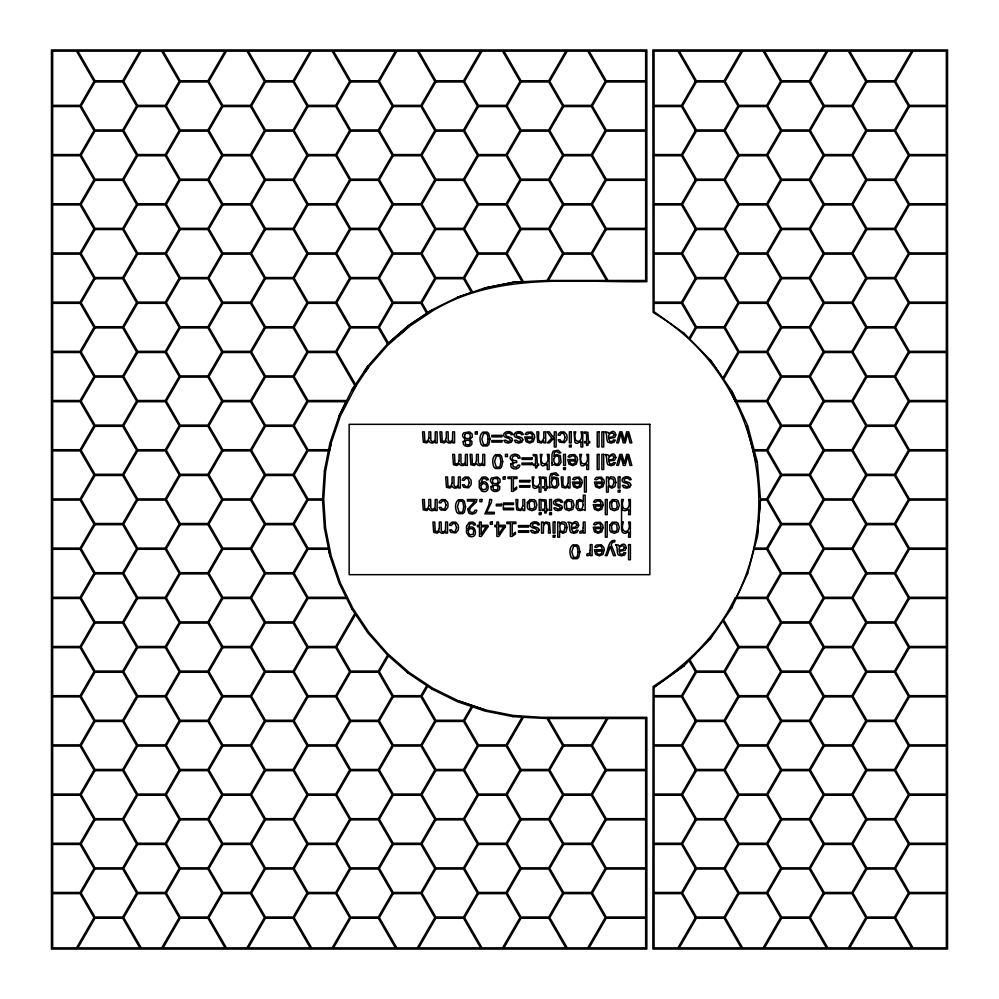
<?xml version="1.0" encoding="UTF-8"?>
<svg xmlns="http://www.w3.org/2000/svg" width="999" height="999" viewBox="0 0 999 999"><rect width="100%" height="100%" fill="white"/><g stroke="black" fill="none" stroke-linecap="round" stroke-linejoin="round"><path stroke-width="1.5" d="M747.639 573.538L754.058 549.288L766.72 549.288L780.569 573.289L766.72 597.29L736.725 597.29L747.614 573.588M324.413 470.879L328.371 450.911L308.017 450.911L294.156 474.9L308.017 498.901L322.552 498.901L324.425 470.841M757.292 537L760.489 500.099L766.72 500.099L780.569 524.1L766.72 548.089L754.37 548.089L757.279 537.087L760.489 500.099M356.006 385.939L340.309 416.133L331.144 443.144L325.587 471.053L323.726 499.475L325.587 527.947L331.144 555.856L340.309 582.867L352.922 608.416L368.743 632.105L387.5 653.496L408.953 672.302L432.642 688.136L458.191 700.736L485.177 709.889L513.124 715.446L541.508 717.307L646.84 717.307L646.84 949.05L51.449 949.05L51.449 49.95L646.84 49.95L646.84 281.693C575.312 282.767 497.065 271.603 432.642 310.864L408.953 326.698L397.964 336.326M329.995 556.143L328.609 549.288L308.017 549.288L294.156 573.289L308.017 597.29L346.079 597.29L339.161 583.241L329.995 556.218L328.609 549.288M329.67 450.424L331.144 443.144M339.185 415.771L346.079 401.71L308.017 401.71L294.156 425.711L308.017 449.712L328.609 449.712L330.007 442.744L339.173 415.721L346.079 401.71M363.973 371.878L367.757 366.208L387.537 343.881L378.321 327.922L350.612 327.922L336.763 351.923L355.557 384.465L367.832 366.121M388.449 343.069L408.166 325.774L426.723 313.374L420.929 303.334L393.219 303.334L379.37 327.322L388.449 343.069L408.266 325.699M710.489 638.836L722.851 620.903L737.974 647.077L724.113 671.078L696.403 671.078L689.909 659.827L710.514 638.811M731.905 607.742L723.613 619.805L739.01 646.478L766.72 646.478L780.569 622.477L766.72 598.488L736.176 598.488L731.842 607.867M730.856 607.167C789.085 507.08 753.159 370.804 653.121 312.475L652.859 49.95L947.551 49.95L947.551 949.05L652.859 949.05L653.109 686.513C687.487 664.66 717.644 634.702 735.252 597.639M351.91 389.935L346.678 400.512L308.017 400.512L294.156 376.523L308.017 352.522L335.726 352.522L354.807 385.589L351.848 390.035L354.807 385.589M722.851 378.097L737.974 351.923L724.113 327.922L696.403 327.922L689.909 339.173L710.489 360.164L722.851 378.097L710.489 360.164M684.078 665.759L689.035 660.714L695.366 671.678L681.518 695.666L654.058 695.666L654.058 687.312L684.078 665.759L654.058 687.312M352.922 390.584L368.743 366.895L387.5 345.504L408.953 326.698M364.96 372.54L368.718 366.92M431.98 309.865L457.679 297.178L471.466 292.495L463.524 278.733L435.826 278.733L421.965 302.734L427.722 312.699L432.092 309.802L427.722 312.699M408.254 325.724L426.723 313.374M386.713 344.63L387.537 343.881M457.654 297.202L471.466 292.495M484.802 287.974L512.862 282.38L522.077 281.768L506.131 254.133L478.421 254.133L464.572 278.134L472.627 292.095L484.802 287.974L513.024 282.355M512.899 282.392L522.077 281.768M512.899 716.608L522.077 717.232L506.131 744.867L478.421 744.867L464.572 720.866L472.627 706.905L484.877 711.051L513.024 716.633M736.176 400.512L766.72 400.512L780.569 376.523L766.72 352.522L739.01 352.522L723.613 379.195L731.905 391.258L736.176 400.512L731.88 391.208M503.384 504.52L513.536 504.52L513.536 503.009L503.384 503.009L503.384 509.74L513.536 509.74L513.536 508.229L503.384 508.229M621.553 522.052L623.401 522.052C618.731 534.915 632.467 534.415 628.521 522.052L630.357 522.052L630.357 537.187L628.521 537.187C629.607 526.473 627.884 535.988 622.402 532.392L621.553 529.408L621.553 499.5L623.401 499.5C618.731 512.362 632.467 511.863 628.521 499.5L630.357 499.5L630.357 514.635L628.521 514.635C629.607 503.921 627.884 513.436 622.402 509.84L621.553 506.855M432.055 689.173L457.679 701.822L471.466 706.505L463.524 720.267L435.826 720.267L421.965 696.266L427.722 686.301L431.98 689.135M458.191 700.736L485.139 709.877M408.279 673.289L426.723 685.626L420.929 695.666L393.219 695.666L379.37 671.678L388.449 655.931L408.241 673.264L406.768 671.965M684.065 333.254L689.035 338.286L695.366 327.322L681.518 303.334L654.058 303.334L654.058 311.688L684.165 333.341M351.885 609.028L354.807 613.411L335.726 646.478L308.017 646.478L294.156 622.477L308.017 598.488L346.678 598.488L351.848 608.965M730.856 391.833L735.252 401.361M746.503 425.874L756.106 462.162M549.625 485.701L549.562 487.974C553.321 485.389 551.198 488.898 556.643 487.799L558.703 484.99L558.004 478.209L553.883 476.998L551.473 478.996L552.135 474.812L554.195 474.013L556.655 475.599L558.503 475.337L555.869 472.789L550.786 473.776L549.625 477.26L549.625 485.701M551.96 463.136L551.898 465.422C555.656 462.837 553.533 466.346 558.978 465.247L561.038 462.437L560.339 455.656L556.218 454.445L553.808 456.443L554.47 452.26L556.53 451.461L558.99 453.047L560.839 452.784L558.204 450.237L553.121 451.223L551.96 454.707L551.96 463.136M539.148 487.512L539.135 492.082L540.971 492.082L540.971 476.948L539.135 476.948C543.081 489.31 529.345 489.81 534.003 476.948L532.155 476.948L533.016 487.287C535.039 491.033 539.885 484.39 539.148 487.512M547.277 464.96L547.277 469.53L549.113 469.53L549.113 454.395L547.277 454.395C551.211 466.758 537.474 467.257 542.145 454.395L540.297 454.395L541.146 464.735C543.181 468.481 548.014 461.838 547.277 464.96M580.956 442.407L580.956 446.978L582.779 446.978L582.779 431.843L580.956 431.843C584.89 444.205 571.153 444.705 575.824 431.843L573.975 431.843L574.825 442.182C576.86 445.929 581.693 439.285 580.956 442.407M586.763 464.96L586.75 469.53L588.586 469.53L588.586 454.395L586.75 454.395C590.696 466.758 576.96 467.257 581.618 454.395L579.782 454.395L580.631 464.735C582.654 468.481 587.499 461.838 586.763 464.96M583.291 504.882L582.03 508.853L580.319 509.303L578.346 508.316L577.872 502.997L579.158 500.899L582.592 501.685L583.291 504.882M489.76 499.5L488.748 505.207L484.84 513.861L494.33 513.861L494.33 512.3L486.613 512.3L491.383 502.322L491.683 499.5L489.76 499.5M488.124 439.036L487.387 443.556L486.401 444.592L483.528 444.58L481.868 439.036L483.591 433.504L486.401 433.491L487.375 434.553L488.124 439.036M463.698 506.693L462.962 511.213L461.988 512.25L459.115 512.237L457.442 506.693L459.165 501.161L461.988 501.148L462.949 502.21L463.698 506.693M500.861 461.588L500.124 466.108L499.138 467.145L496.266 467.132L494.592 461.588L496.328 456.056L499.138 456.043L500.112 457.105L500.861 461.588M578.071 551.798L577.335 556.318L576.361 557.355L573.488 557.342L571.815 551.798L573.538 546.266L576.361 546.253L577.322 547.315L578.071 551.798M551.548 481.243C550.886 483.716 552.41 487.849 555.581 486.525L556.905 484.428L556.455 479.208L553.583 478.346L551.548 481.243M553.883 458.691C553.221 461.163 554.745 465.297 557.917 463.973L559.24 461.875L558.791 456.655L555.919 455.794L553.883 458.691M565.159 527.584L563.736 531.68L560.289 530.919L559.765 525.724L561.213 523.538L564.547 524.263L565.159 527.584M613.923 482.48L612.499 486.575L609.065 485.801L608.528 480.619L609.977 478.434L613.311 479.158L613.923 482.48M446.153 505.069L444.642 509.053L442.445 509.165L441.021 507.305L439.135 507.442L440.534 509.865L445.354 510.364L447.764 507.48L448.076 505.032L447.764 502.559L445.354 499.662L441.72 499.537L439.51 501.348L439.073 502.784L440.921 502.909L442.47 500.874L444.592 501.011L446.153 505.069M469.355 482.517L467.857 486.501L465.646 486.613L464.223 484.752L462.337 484.89L463.736 487.312L468.568 487.812L470.979 484.927L471.278 482.48L470.979 480.007L468.568 477.11L464.922 476.985L462.724 478.796L462.275 480.232L464.135 480.357L465.684 478.321L467.794 478.459L469.355 482.517M565.172 437.412L563.673 441.396L561.463 441.508L560.039 439.647L558.154 439.785L559.552 442.195L564.385 442.707L566.783 439.822L567.095 437.362L566.783 434.902L564.385 432.005L560.739 431.88L558.541 433.691L558.091 435.127L559.939 435.252L561.488 433.216L563.611 433.354L565.172 437.412M456.593 527.622L455.094 531.605L452.884 531.718L451.461 529.857L449.575 529.994L450.974 532.417L455.806 532.917L458.204 530.032L458.516 527.584L458.204 525.112L455.806 522.215L452.16 522.09L449.962 523.901L449.513 525.337L451.361 525.462L452.909 523.426L455.032 523.563L456.593 527.622M529.145 503.071L529.645 508.341L533.316 509.115L534.79 506.968L534.265 501.748L530.619 500.911L529.145 503.071M566.283 503.071L566.783 508.341L570.454 509.115L571.928 506.968L571.403 501.748L567.757 500.911L566.283 503.071M611.563 503.071L612.062 508.341L615.734 509.115L617.207 506.968L616.683 501.748L613.036 500.911L611.563 503.071M611.563 525.624L612.062 530.894L615.734 531.668L617.207 529.52L616.683 524.3L613.036 523.476L611.563 525.624M502.709 461.588L501.51 467.132L499.95 468.519L495.479 468.506L493.943 467.107C492.257 463.236 491.858 457.467 495.579 454.67L499.912 454.657L501.473 456.081L502.709 461.588M579.932 551.798L578.721 557.342L577.16 558.728L572.702 558.716L571.153 557.317C569.48 553.458 569.068 547.677 572.789 544.88L577.135 544.867L578.683 546.291L579.932 551.798M583.241 527.809L582.642 530.619L579.919 531.505L579.919 533.191L582.28 532.767L583.291 530.831L583.404 533.079L585.139 533.079L585.077 522.052L583.241 522.052L583.241 527.809M590.222 550.362L589.622 553.171L586.9 554.058L586.9 555.744L589.248 555.319L590.259 553.384L590.384 555.631L592.12 555.631L592.057 544.605L590.222 544.605L590.222 550.362M465.559 506.693L464.348 512.237L462.787 513.623L458.329 513.611L456.78 512.212C455.107 508.354 454.695 502.572 458.416 499.775L462.762 499.762L464.31 501.186L465.559 506.693M489.972 439.036L488.773 444.58L487.212 445.966L482.742 445.954L481.206 444.555C479.52 440.684 479.12 434.915 482.842 432.117L487.187 432.105L488.736 433.529L489.972 439.036M466.533 526.248L466.496 532.642L468.943 536.188C479.757 540.197 475.249 520.691 468.007 528.983L469.955 523.688L472.902 523.776L473.788 525.124L475.536 524.85L474.962 523.488L472.902 522.027L469.18 522.34L466.533 526.248M479.295 481.143L479.27 487.537L481.718 491.083C492.532 495.092 488.012 475.586 480.769 483.878L482.729 478.583L485.676 478.671L486.55 480.019L488.311 479.745L487.724 478.384L485.676 476.923L481.943 477.235L479.295 481.143M428.921 438.236L427.447 441.433L424.8 441.046L424.363 431.843L422.552 431.843L423.314 442.17L426.81 442.957L429.083 440.984C429.82 443.893 434.403 443.656 435.339 440.984L435.452 442.869L437.175 442.869L437.125 431.843L435.289 431.843L435.127 439.685L433.803 441.433L431.793 441.508L430.844 440.184L430.731 431.843L428.921 431.843L428.921 438.236M428.871 505.894L427.397 509.09L424.75 508.703L424.313 499.5L422.502 499.5L423.264 509.827L426.76 510.614L429.033 508.641C429.77 511.55 434.353 511.313 435.289 508.641L435.402 510.526L437.125 510.526L437.075 499.5L435.239 499.5L435.077 507.342L433.753 509.09L431.743 509.165L430.794 507.842L430.681 499.5L428.871 499.5L428.871 505.894M446.316 438.236L444.842 441.433L442.195 441.046L441.758 431.843L439.947 431.843L440.709 442.17L444.205 442.957L446.478 440.984C447.215 443.893 451.798 443.656 452.734 440.984L452.847 442.869L454.582 442.869L454.52 431.843L452.684 431.843L452.522 439.685L451.198 441.433L449.188 441.508L448.239 440.184L448.126 431.843L446.316 431.843L446.316 438.236M439.31 528.446L437.849 531.643L435.189 531.256L434.752 522.052L432.942 522.052L433.703 532.38L437.2 533.166L439.473 531.193C440.209 534.103 444.792 533.866 445.729 531.193L445.841 533.079L447.577 533.079L447.515 522.052L445.679 522.052L445.517 529.895L444.193 531.643L442.182 531.718L441.233 530.407L441.133 522.052L439.31 522.052L439.31 528.446M452.085 483.341L450.611 486.538L447.964 486.151L447.515 476.948L445.704 476.948L446.466 487.275L449.962 488.061L452.247 486.088C452.972 488.998 457.567 488.761 458.491 486.088L458.603 487.974L460.339 487.974L460.277 476.948L458.454 476.948L458.279 484.79L456.968 486.538L454.945 486.613L454.008 485.289L453.896 476.948L452.085 476.948L452.085 483.341M459.078 460.789L457.604 463.986L454.957 463.598L454.52 454.395L452.697 454.395L453.459 464.722L456.955 465.509L459.24 463.536C459.965 466.446 464.56 466.208 465.484 463.536L465.596 465.422L467.332 465.422L467.27 454.395L465.447 454.395L465.272 462.237L463.961 463.986L461.938 464.06L461.001 462.737L460.889 454.395L459.078 454.395L459.078 460.789M467.744 509.315L468.818 513.061C471.491 515.072 476.448 514.048 476.86 510.314L474.975 510.139L474.088 511.938L472.152 512.574L470.229 511.913L469.53 510.077L470.404 507.829L476.361 501.923L476.935 499.5L467.42 499.5L467.42 501.061L474.912 501.061L467.744 509.315M476.473 460.789L475 463.986L472.352 463.598L471.915 454.395L470.092 454.395L470.854 464.722L474.35 465.509L476.635 463.536C477.36 466.446 481.955 466.208 482.879 463.536L482.992 465.422L484.727 465.422L484.665 454.395L482.842 454.395L482.667 462.237L481.356 463.986L479.333 464.06L478.396 462.737L478.284 454.395L476.473 454.395L476.473 460.789M576.798 525.099L575.424 527.197L571.453 527.497C570.841 524.875 573.938 522.077 576.311 523.713L576.798 525.099M613.96 434.89L612.574 436.975L608.603 437.287C607.991 434.665 611.088 431.868 613.473 433.504L613.96 434.89M613.96 457.442L612.574 459.528L608.603 459.84C607.991 457.217 611.088 454.42 613.473 456.056L613.96 457.442M624.4 547.652L623.014 549.75L619.043 550.049C618.431 547.427 621.528 544.63 623.913 546.266L624.4 547.652M468.281 530.494L468.394 532.867L469.917 534.877L473.201 534.24L473.776 530.394L472.302 528.633L469.655 528.771L468.281 530.494M481.056 485.389L481.156 487.762L482.679 489.772L485.976 489.135L486.738 486.7L485.976 484.215L483.129 483.391L481.056 485.389M527.36 502.497L527.335 507.567L528.234 509.34L531.955 510.739L535.664 509.303L536.9 505.032L535.664 500.774L534.14 499.662L529.882 499.65L527.36 502.497M564.497 502.497L564.472 507.567L565.372 509.34L569.093 510.739L572.802 509.303L574.038 505.032L572.802 500.774L571.278 499.662L567.02 499.65L564.497 502.497M609.777 502.497L609.752 507.567L610.651 509.34L614.373 510.739L618.081 509.303L619.318 505.032L618.081 500.774L616.558 499.662L612.3 499.65L609.777 502.497M609.777 525.049L609.752 530.119L610.651 531.893L614.373 533.291L618.081 531.855L619.318 527.584L618.081 523.326L616.558 522.215L612.3 522.202L609.777 525.049M522.877 505.894L521.216 509.09C515.659 510.726 518.231 502.035 517.757 499.5L515.909 499.5L516.745 509.827L520.541 510.614L522.927 508.641L523.039 510.526L524.775 510.526L524.712 499.5L522.877 499.5L522.877 505.894M534.602 437.425L533.316 441.62L529.657 443.081L526.011 441.608L524.8 436.975L532.667 436.975L531.88 434.041L529.595 433.017L526.71 434.702L525.099 434.253L526.71 432.292L531.743 432.005L534.278 434.902L534.602 437.425M543.818 438.236L542.145 441.433C536.588 443.069 539.173 434.378 538.686 431.843L536.838 431.843L537.687 442.17L541.47 442.957L543.868 440.984L543.98 442.869L545.716 442.869L545.654 431.843L543.818 431.843L543.818 438.236M543.568 525.262L543.381 533.079L541.545 533.079L541.483 522.052L543.219 522.052L543.331 523.938L545.716 521.965L549.512 522.752L550.349 533.079L548.501 533.079C548.026 530.544 550.611 521.853 545.042 523.488L543.568 525.262M568.169 483.341L566.495 486.538C560.938 488.174 563.523 479.483 563.036 476.948L561.188 476.948L562.025 487.275L565.821 488.061L568.219 486.088L568.331 487.974L570.054 487.974L570.004 476.948L568.169 476.948L568.169 483.341M577.534 459.977L576.261 464.173L572.602 465.634L568.955 464.16L567.732 459.528L575.611 459.528L574.825 456.593L572.527 455.569L569.642 457.255L568.031 456.805L569.655 454.845L574.687 454.557L577.21 457.467L577.534 459.977M582.167 482.529L580.894 486.725L577.235 488.186L573.588 486.713L572.377 482.08L580.244 482.08L579.457 479.145L577.172 478.121L574.288 479.807L572.677 479.358L574.288 477.397L579.32 477.11L581.855 480.019L582.167 482.529M604.233 482.529L602.946 486.725L599.288 488.186L595.641 486.713L594.43 482.08L602.297 482.08L601.51 479.145L599.225 478.121L596.341 479.807L594.73 479.358L596.341 477.397L601.373 477.11L603.908 480.019L604.233 482.529M603.059 505.082L601.773 509.278L598.126 510.739L594.467 509.265L593.256 504.632L601.123 504.632L600.349 501.698L598.051 500.674L595.167 502.36L593.556 501.91L595.167 499.95L600.199 499.662L602.734 502.572L603.059 505.082M603.059 527.634L601.773 531.83L598.126 533.291L594.467 531.818L593.256 527.185L601.123 527.185L600.349 524.25L598.051 523.226L595.167 524.912L593.556 524.463L595.167 522.502L600.199 522.215L602.734 525.124L603.059 527.634M604.233 550.187L602.946 554.383L599.288 555.844L595.641 554.37L594.43 549.737L602.297 549.737L601.51 546.803L599.225 545.779L596.341 547.464L594.73 547.015L596.341 545.054L601.373 544.767L603.908 547.677L604.233 550.187M464.76 434.665L464.772 437.187L466.333 438.549L468.856 438.536L470.379 437.125L469.817 433.753L466.233 433.191L464.76 434.665M492.582 479.77L492.594 482.305L494.143 483.653L496.665 483.641L498.189 482.23L497.627 478.858L494.055 478.296L492.582 479.77M491.021 486.675L491.158 489.348C492.857 492.282 497.939 492.27 499.637 489.335L499.775 486.688L497.427 484.503L500.087 482.23L499.962 479.158L497.44 477.01L491.758 477.859C486.95 482.317 496.491 484.053 491.021 486.675M463.199 441.57L463.336 444.243C465.047 447.177 470.129 447.165 471.828 444.23L471.965 441.583L469.605 439.398L472.265 437.125L472.14 434.053L469.617 431.905L463.936 432.754C459.14 437.212 468.668 438.948 463.199 441.57M465.109 441.471L465.609 444.443L468.743 444.905L470.092 443.681L470.079 441.533L468.718 440.247L466.446 440.234L465.109 441.471M492.919 486.575L493.419 489.547L496.565 490.01L497.902 488.786L497.902 486.638L496.528 485.352L494.268 485.339L492.919 486.575M510.839 463.923L510.951 466.77C512.849 470.292 519.505 469.493 519.905 465.234L518.056 465.084L516.321 467.307L513.211 466.795L512.737 463.936L514.36 462.662L516.708 462.5L516.708 460.914L513.061 460.252L512.15 458.416L512.949 456.393L515.122 455.706L517.282 456.343L518.256 458.254L520.154 458.091C519.742 454.033 514.348 453.221 511.513 455.282C506.481 460.227 517.332 461.238 510.839 463.923M532.654 438.374L531.805 440.834L529.695 441.72L527.584 440.921L526.698 438.374L532.654 438.374M575.586 460.926L574.75 463.386L572.627 464.273L570.516 463.474L569.63 460.926L575.586 460.926M580.232 483.479L579.383 485.939L577.272 486.825L575.162 486.026L574.275 483.479L580.232 483.479M602.285 483.479L601.435 485.939L599.325 486.825L597.215 486.026L596.328 483.479L602.285 483.479M601.111 506.031L600.262 508.491L598.151 509.378L596.041 508.578L595.154 506.031L601.111 506.031M601.111 528.583L600.262 531.043L598.151 531.93L596.041 531.131L595.154 528.583L601.111 528.583M602.285 551.136L601.435 553.596L599.325 554.482L597.215 553.683L596.328 551.136L602.285 551.136M578.683 525.137L577.559 527.759L571.453 528.783L572.752 531.743L575.611 531.468L576.286 530.132L578.196 530.307L576.86 532.542L573.776 533.291L570.641 532.33C568.681 529.083 570.466 523.888 567.956 522.115L570.866 522.489C571.203 526.473 575.174 518.756 577.847 522.727L578.683 525.137M615.846 434.927L614.71 437.55L608.603 438.573L609.902 441.533L612.762 441.258L613.436 439.922L615.347 440.097L614.01 442.332L610.926 443.081L607.792 442.12C605.844 438.873 607.617 433.678 605.119 431.905L608.016 432.28C608.366 436.263 612.325 428.534 615.009 432.517L615.846 434.927M615.846 457.48L614.71 460.102L608.603 461.126L609.902 464.085L612.762 463.811L613.436 462.475L615.347 462.649L614.01 464.885L610.926 465.634L607.792 464.672C605.844 461.426 607.617 456.231 605.119 454.458L608.016 454.832C608.366 458.816 612.325 451.086 615.009 455.069L615.846 457.48M626.286 547.689L625.162 550.312L619.043 551.336L620.354 554.295L623.201 554.02L623.875 552.684L625.799 552.859L624.45 555.094L621.366 555.844L618.244 554.882C616.283 551.635 618.056 546.441 615.559 544.667L618.456 545.042C618.806 549.025 622.764 541.308 625.449 545.279L626.286 547.689M512.412 439.96L511.338 442.257L508.204 443.044L505.294 442.407L503.933 440.347L505.594 440.147L508.204 441.658L510.477 440.809C510.889 436.813 501.585 438.973 504.033 433.504C505.993 430.756 511.838 430.831 512.849 434.428L511.226 434.752L510.264 433.454L508.216 433.029L505.694 434.003C504.97 438.086 512.524 435.751 512.412 439.96M522.852 439.96L521.778 442.257L518.643 443.044L515.734 442.407L514.373 440.347L516.033 440.147L518.643 441.658L520.916 440.809C521.328 436.813 512.037 438.973 514.485 433.504C516.433 430.756 522.277 430.831 523.289 434.428L521.665 434.752L520.704 433.454L518.656 433.029L516.133 434.003C515.409 438.086 522.964 435.751 522.852 439.96M539.073 530.169L537.999 532.467L534.865 533.254L531.967 532.617L530.606 530.556L532.255 530.357L534.865 531.868L537.137 531.018C537.549 527.022 528.259 529.183 530.706 523.726C532.667 520.966 538.498 521.041 539.51 524.637L537.887 524.962L536.925 523.663L534.877 523.251L532.355 524.213C531.63 528.296 539.198 525.961 539.073 530.169M562.275 507.617L561.201 509.915L558.066 510.701L555.169 510.064L553.808 508.004L555.456 507.804L558.066 509.315L560.352 508.466C560.764 504.47 551.46 506.63 553.908 501.161C555.869 498.414 561.7 498.489 562.724 502.085L561.101 502.41L560.127 501.111L558.091 500.699L555.556 501.66C554.832 505.744 562.4 503.409 562.275 507.617M630.794 485.064L629.72 487.362L626.573 488.149L623.676 487.512L622.315 485.452L623.963 485.252L626.573 486.763L628.858 485.914C629.27 481.918 619.967 484.078 622.414 478.608C624.375 475.861 630.219 475.936 631.231 479.532L629.607 479.857L628.633 478.558L626.598 478.146L624.075 479.108C623.351 483.191 630.906 480.856 630.794 485.064M624.387 440.809L621.965 431.843L619.842 431.843L616.683 442.869L618.468 442.869L620.879 433.366L623.276 442.869L625.249 442.869L627.722 433.366L630.019 442.869L631.843 442.869L628.746 431.843L626.635 431.843L624.387 440.809M624.387 463.361L621.965 454.395L619.842 454.395L616.683 465.422L618.468 465.422L620.879 455.919L623.276 465.422L625.249 465.422L627.722 455.919L630.019 465.422L631.843 465.422L628.746 454.395L626.635 454.395L624.387 463.361M537.275 465.422L536.738 467.894L535.514 467.894L535.514 465.422L533.478 465.422L533.478 464.085L535.514 464.085L535.514 457.13L534.902 455.769L533.291 455.831L533.291 454.47L536.8 454.857L537.35 464.085L538.623 464.085L538.623 465.422L537.275 465.422M546.553 487.974L546.016 490.447L544.792 490.447L544.792 487.974L542.757 487.974L542.757 486.638L544.792 486.638L544.792 479.682L544.18 478.321L542.569 478.384L542.569 477.035L546.078 477.41L546.628 486.638L547.902 486.638L547.902 487.974L546.553 487.974M546.553 510.526L546.016 512.999L544.792 512.999L544.792 510.526L542.757 510.526L542.757 509.19L544.792 509.19L544.792 502.235L544.18 500.874L542.569 500.936L542.569 499.587L546.078 499.962L546.628 509.19L547.902 509.19L547.902 510.526L546.553 510.526M588.374 442.869L587.837 445.342L586.613 445.342L586.613 442.869L584.565 442.869L584.565 441.533L586.613 441.533L586.613 434.577L585.988 433.216L584.39 433.279L584.39 431.918L587.899 432.305L588.448 441.533L589.722 441.533L589.722 442.869L588.374 442.869M567.082 527.522L566.071 531.843L563.024 533.291L559.565 531.368L559.59 537.187L557.754 537.187L557.692 522.052L559.452 522.052L559.552 523.826L561.888 521.965L564.835 522.202L566.096 523.251L567.082 527.522M576.81 500.736L576.048 507.604L578.071 510.389C583.366 511.401 581.768 508.079 585.177 510.526L585.114 495.167L583.291 495.167L583.329 501.211L579.845 499.3L576.81 500.736M615.846 482.417L614.835 486.738L611.788 488.186L608.341 486.263L608.354 492.082L606.518 492.082L606.455 476.948L608.216 476.948L608.316 478.721L610.651 476.86L613.611 477.097L614.872 478.146L615.846 482.417M324.413 528.121L328.371 548.089L308.017 548.089L294.156 524.1L308.017 500.099L322.552 500.099L324.4 528.046M757.267 461.838L760.489 498.901L766.72 498.901L780.569 474.9L766.72 450.911L754.37 450.911L757.254 461.875M609.515 548.613L607.092 555.631L605.157 555.631C608.528 551.848 607.454 539.772 614.872 540.384L614.872 541.758L612.487 542.332L611.126 544.655L615.509 555.631L613.548 555.631L610.227 546.603L609.515 548.613M481.256 534.178L481.181 526.748L486.263 526.748L481.256 534.178M498.676 534.178L498.601 526.748L503.671 526.748L498.676 534.178M93.968 81.369L80.107 105.357L52.66 105.357L52.66 51.149L76.523 51.149L93.968 81.369M95.005 81.968L81.156 105.956L95.005 129.957L122.715 129.957L136.563 105.956L122.715 81.968L95.005 81.968M93.968 130.557L80.107 154.545L52.66 154.545L52.66 106.556L80.107 106.556L93.968 130.557M139.81 51.149L122.715 80.757L95.005 80.757L77.91 51.149L139.81 51.149M95.005 131.156L81.156 155.157L95.005 179.146L122.715 179.146L136.563 155.157L122.715 131.156L95.005 131.156M141.196 51.149L123.751 81.369L137.612 105.357L165.31 105.357L179.171 81.369L161.726 51.149L141.196 51.149M93.968 179.745L80.107 203.746L52.66 203.746L52.66 155.757L80.107 155.757L93.968 179.745M95.005 180.344L81.156 204.345L95.005 228.334L122.715 228.334L136.563 204.345L122.715 180.344L95.005 180.344M137.612 106.556L123.751 130.557L137.612 154.545L165.31 154.545L179.171 130.557L165.31 106.556L137.612 106.556M93.968 228.946L80.107 252.934L52.66 252.934L52.66 204.945L80.107 204.945L93.968 228.946M95.005 229.545L81.156 253.534L95.005 277.535L122.715 277.535L136.563 253.534L122.715 229.545L95.005 229.545M137.612 155.757L123.751 179.745L137.612 203.746L165.31 203.746L179.171 179.745L165.31 155.757L137.612 155.757M180.207 81.968L166.358 105.956L180.207 129.957L207.917 129.957L221.766 105.956L207.917 81.968L180.207 81.968M93.968 278.134L80.107 302.123L52.66 302.123L52.66 254.133L80.107 254.133L93.968 278.134M225.012 51.149L207.917 80.757L180.207 80.757L163.112 51.149L225.012 51.149M95.005 278.733L81.156 302.734L95.005 326.723L122.715 326.723L136.563 302.734L122.715 278.733L95.005 278.733M137.612 204.945L123.751 228.946L137.612 252.934L165.31 252.934L179.171 228.946L165.31 204.945L137.612 204.945M180.207 131.156L166.358 155.157L180.207 179.146L207.917 179.146L221.766 155.157L207.917 131.156L180.207 131.156M226.398 51.149L208.953 81.369L222.814 105.357L250.512 105.357L264.373 81.369L246.928 51.149L226.398 51.149M93.968 327.322L80.107 351.323L52.66 351.323L52.66 303.334L80.107 303.334L93.968 327.322M95.005 327.922L81.156 351.923L95.005 375.911L122.715 375.911L136.563 351.923L122.715 327.922L95.005 327.922M137.612 254.133L123.751 278.134L137.612 302.123L165.31 302.123L179.171 278.134L165.31 254.133L137.612 254.133M180.207 180.344L166.358 204.345L180.207 228.334L207.917 228.334L221.766 204.345L207.917 180.344L180.207 180.344M222.814 106.556L208.953 130.557L222.814 154.545L250.512 154.545L264.373 130.557L250.512 106.556L222.814 106.556M93.968 376.523L80.107 400.512L52.66 400.512L52.66 352.522L80.107 352.522L93.968 376.523M95.005 377.123L81.156 401.111L95.005 425.112L122.715 425.112L136.563 401.111L122.715 377.123L95.005 377.123M137.612 303.334L123.751 327.322L137.612 351.323L165.31 351.323L179.171 327.322L165.31 303.334L137.612 303.334M180.207 229.545L166.358 253.534L180.207 277.535L207.917 277.535L221.766 253.534L207.917 229.545L180.207 229.545M222.814 155.757L208.953 179.745L222.814 203.746L250.512 203.746L264.373 179.745L250.512 155.757L222.814 155.757M265.409 81.968L251.561 105.956L265.409 129.957L293.119 129.957L306.968 105.956L293.119 81.968L265.409 81.968M93.968 425.711L80.107 449.712L52.66 449.712L52.66 401.71L80.107 401.71L93.968 425.711M310.214 51.149L293.119 80.757L265.409 80.757L248.314 51.149L310.214 51.149M95.005 426.311L81.156 450.312L95.005 474.3L122.715 474.3L136.563 450.312L122.715 426.311L95.005 426.311M137.612 352.522L123.751 376.523L137.612 400.512L165.31 400.512L179.171 376.523L165.31 352.522L137.612 352.522M180.207 278.733L166.358 302.734L180.207 326.723L207.917 326.723L221.766 302.734L207.917 278.733L180.207 278.733M222.814 204.945L208.953 228.946L222.814 252.934L250.512 252.934L264.373 228.946L250.512 204.945L222.814 204.945M265.409 131.156L251.561 155.157L265.409 179.146L293.119 179.146L306.968 155.157L293.119 131.156L265.409 131.156M311.601 51.149L294.156 81.369L308.017 105.357L335.726 105.357L349.575 81.369L332.13 51.149L311.601 51.149M93.968 474.9L80.107 498.901L52.66 498.901L52.66 450.911L80.107 450.911L93.968 474.9M95.005 475.512L81.156 499.5L95.005 523.488L122.715 523.488L136.563 499.5L122.715 475.512L95.005 475.512M137.612 401.71L123.751 425.711L137.612 449.712L165.31 449.712L179.171 425.711L165.31 401.71L137.612 401.71M180.207 327.922L166.358 351.923L180.207 375.911L207.917 375.911L221.766 351.923L207.917 327.922L180.207 327.922M222.814 254.133L208.953 278.134L222.814 302.123L250.512 302.123L264.373 278.134L250.512 254.133L222.814 254.133M265.409 180.344L251.561 204.345L265.409 228.334L293.119 228.334L306.968 204.345L293.119 180.344L265.409 180.344M308.017 106.556L294.156 130.557L308.017 154.545L335.726 154.545L349.575 130.557L335.726 106.556L308.017 106.556M93.968 524.1L80.107 548.089L52.66 548.089L52.66 500.099L80.107 500.099L93.968 524.1M95.005 524.7L81.156 548.688L95.005 572.689L122.715 572.689L136.563 548.688L122.715 524.7L95.005 524.7M137.612 450.911L123.751 474.9L137.612 498.901L165.31 498.901L179.171 474.9L165.31 450.911L137.612 450.911M180.207 377.123L166.358 401.111L180.207 425.112L207.917 425.112L221.766 401.111L207.917 377.123L180.207 377.123M222.814 303.334L208.953 327.322L222.814 351.323L250.512 351.323L264.373 327.322L250.512 303.334L222.814 303.334M265.409 229.545L251.561 253.534L265.409 277.535L293.119 277.535L306.968 253.534L293.119 229.545L265.409 229.545M308.017 155.757L294.156 179.745L308.017 203.746L335.726 203.746L349.575 179.745L335.726 155.757L308.017 155.757M350.612 81.968L336.763 105.956L350.612 129.957L378.321 129.957L392.182 105.956L378.321 81.968L350.612 81.968M93.968 573.289L80.107 597.29L52.66 597.29L52.66 549.288L80.107 549.288L93.968 573.289M395.417 51.149L378.321 80.757L350.612 80.757L333.516 51.149L395.417 51.149M95.005 573.888L81.156 597.889L95.005 621.878L122.715 621.878L136.563 597.889L122.715 573.888L95.005 573.888M137.612 500.099L123.751 524.1L137.612 548.089L165.31 548.089L179.171 524.1L165.31 500.099L137.612 500.099M180.207 426.311L166.358 450.312L180.207 474.3L207.917 474.3L221.766 450.312L207.917 426.311L180.207 426.311M222.814 352.522L208.953 376.523L222.814 400.512L250.512 400.512L264.373 376.523L250.512 352.522L222.814 352.522M265.409 278.733L251.561 302.734L265.409 326.723L293.119 326.723L306.968 302.734L293.119 278.733L265.409 278.733M308.017 204.945L294.156 228.946L308.017 252.934L335.726 252.934L349.575 228.946L335.726 204.945L308.017 204.945M350.612 131.156L336.763 155.157L350.612 179.146L378.321 179.146L392.182 155.157L378.321 131.156L350.612 131.156M396.803 51.149L379.37 81.369L393.219 105.357L420.929 105.357L434.777 81.369L417.332 51.149L396.803 51.149M93.968 622.477L80.107 646.478L52.66 646.478L52.66 598.488L80.107 598.488L93.968 622.477M95.005 623.089L81.156 647.077L95.005 671.078L122.715 671.078L136.563 647.077L122.715 623.089L95.005 623.089M137.612 549.288L123.751 573.289L137.612 597.29L165.31 597.29L179.171 573.289L165.31 549.288L137.612 549.288M180.207 475.512L166.358 499.5L180.207 523.488L207.917 523.488L221.766 499.5L207.917 475.512L180.207 475.512M222.814 401.71L208.953 425.711L222.814 449.712L250.512 449.712L264.373 425.711L250.512 401.71L222.814 401.71M265.409 327.922L251.561 351.923L265.409 375.911L293.119 375.911L306.968 351.923L293.119 327.922L265.409 327.922M308.017 254.133L294.156 278.134L308.017 302.123L335.726 302.123L349.575 278.134L335.726 254.133L308.017 254.133M350.612 180.344L336.763 204.345L350.612 228.334L378.321 228.334L392.182 204.345L378.321 180.344L350.612 180.344M393.219 106.556L379.37 130.557L393.219 154.545L420.929 154.545L434.777 130.557L420.929 106.556L393.219 106.556M93.968 671.678L80.107 695.666L52.66 695.666L52.66 647.677L80.107 647.677L93.968 671.678M95.005 672.277L81.156 696.266L95.005 720.267L122.715 720.267L136.563 696.266L122.715 672.277L95.005 672.277M137.612 598.488L123.751 622.477L137.612 646.478L165.31 646.478L179.171 622.477L165.31 598.488L137.612 598.488M180.207 524.7L166.358 548.688L180.207 572.689L207.917 572.689L221.766 548.688L207.917 524.7L180.207 524.7M222.814 450.911L208.953 474.9L222.814 498.901L250.512 498.901L264.373 474.9L250.512 450.911L222.814 450.911M265.409 377.123L251.561 401.111L265.409 425.112L293.119 425.112L306.968 401.111L293.119 377.123L265.409 377.123M308.017 303.334L294.156 327.322L308.017 351.323L335.726 351.323L349.575 327.322L335.726 303.334L308.017 303.334M350.612 229.545L336.763 253.534L350.612 277.535L378.321 277.535L392.182 253.534L378.321 229.545L350.612 229.545M393.219 155.757L379.37 179.745L393.219 203.746L420.929 203.746L434.777 179.745L420.929 155.757L393.219 155.757M435.826 81.968L421.965 105.956L435.826 129.957L463.524 129.957L477.385 105.956L463.524 81.968L435.826 81.968M93.968 720.866L80.107 744.867L52.66 744.867L52.66 696.877L80.107 696.877L93.968 720.866M480.619 51.149L463.524 80.757L435.826 80.757L418.731 51.149L480.619 51.149M95.005 721.465L81.156 745.466L95.005 769.455L122.715 769.455L136.563 745.466L122.715 721.465L95.005 721.465M137.612 647.677L123.751 671.678L137.612 695.666L165.31 695.666L179.171 671.678L165.31 647.677L137.612 647.677M180.207 573.888L166.358 597.889L180.207 621.878L207.917 621.878L221.766 597.889L207.917 573.888L180.207 573.888M222.814 500.099L208.953 524.1L222.814 548.089L250.512 548.089L264.373 524.1L250.512 500.099L222.814 500.099M265.409 426.311L251.561 450.312L265.409 474.3L293.119 474.3L306.968 450.312L293.119 426.311L265.409 426.311M350.612 278.733L336.763 302.734L350.612 326.723L378.321 326.723L392.182 302.734L378.321 278.733L350.612 278.733M393.219 204.945L379.37 228.946L393.219 252.934L420.929 252.934L434.777 228.946L420.929 204.945L393.219 204.945M435.826 131.156L421.965 155.157L435.826 179.146L463.524 179.146L477.385 155.157L463.524 131.156L435.826 131.156M482.005 51.149L464.572 81.369L478.421 105.357L506.131 105.357L519.98 81.369L502.534 51.149L482.005 51.149M93.968 770.054L80.107 794.055L52.66 794.055L52.66 746.066L80.107 746.066L93.968 770.054M95.005 770.666L81.156 794.655L95.005 818.656L122.715 818.656L136.563 794.655L122.715 770.666L95.005 770.666M137.612 696.877L123.751 720.866L137.612 744.867L165.31 744.867L179.171 720.866L165.31 696.877L137.612 696.877M180.207 623.089L166.358 647.077L180.207 671.078L207.917 671.078L221.766 647.077L207.917 623.089L180.207 623.089M222.814 549.288L208.953 573.289L222.814 597.29L250.512 597.29L264.373 573.289L250.512 549.288L222.814 549.288M265.409 475.512L251.561 499.5L265.409 523.488L293.119 523.488L306.968 499.5L293.119 475.512L265.409 475.512M393.219 254.133L379.37 278.134L393.219 302.123L420.929 302.123L434.777 278.134L420.929 254.133L393.219 254.133M435.826 180.344L421.965 204.345L435.826 228.334L463.524 228.334L477.385 204.345L463.524 180.344L435.826 180.344M478.421 106.556L464.572 130.557L478.421 154.545L506.131 154.545L519.98 130.557L506.131 106.556L478.421 106.556M93.968 819.255L80.107 843.243L52.66 843.243L52.66 795.254L80.107 795.254L93.968 819.255M95.005 819.854L81.156 843.843L95.005 867.844L122.715 867.844L136.563 843.843L122.715 819.854L95.005 819.854M137.612 746.066L123.751 770.054L137.612 794.055L165.31 794.055L179.171 770.054L165.31 746.066L137.612 746.066M180.207 672.277L166.358 696.266L180.207 720.267L207.917 720.267L221.766 696.266L207.917 672.277L180.207 672.277M222.814 598.488L208.953 622.477L222.814 646.478L250.512 646.478L264.373 622.477L250.512 598.488L222.814 598.488M265.409 524.7L251.561 548.688L265.409 572.689L293.119 572.689L306.968 548.688L293.119 524.7L265.409 524.7M435.826 229.545L421.965 253.534L435.826 277.535L463.524 277.535L477.385 253.534L463.524 229.545L435.826 229.545M478.421 155.757L464.572 179.745L478.421 203.746L506.131 203.746L519.98 179.745L506.131 155.757L478.421 155.757M521.028 81.968L507.167 105.956L521.028 129.957L548.726 129.957L562.587 105.956L548.726 81.968L521.028 81.968M93.968 868.443L80.107 892.444L52.66 892.444L52.66 844.455L80.107 844.455L93.968 868.443M565.821 51.149L548.726 80.757L521.028 80.757L503.933 51.149L565.821 51.149M95.005 869.043L81.156 893.044L95.005 917.032L122.715 917.032L136.563 893.044L122.715 869.043L95.005 869.043M137.612 795.254L123.751 819.255L137.612 843.243L165.31 843.243L179.171 819.255L165.31 795.254L137.612 795.254M180.207 721.465L166.358 745.466L180.207 769.455L207.917 769.455L221.766 745.466L207.917 721.465L180.207 721.465M222.814 647.677L208.953 671.678L222.814 695.666L250.512 695.666L264.373 671.678L250.512 647.677L222.814 647.677M265.409 573.888L251.561 597.889L265.409 621.878L293.119 621.878L306.968 597.889L293.119 573.888L265.409 573.888M478.421 204.945L464.572 228.946L478.421 252.934L506.131 252.934L519.98 228.946L506.131 204.945L478.421 204.945M521.028 131.156L507.167 155.157L521.028 179.146L548.726 179.146L562.587 155.157L548.726 131.156L521.028 131.156M567.22 51.149L549.775 81.369L563.623 105.357L591.333 105.357L605.182 81.369L587.749 51.149L567.22 51.149M93.968 917.631L76.523 947.851L52.66 947.851L52.66 893.643L80.107 893.643L93.968 917.631M95.005 918.243L77.91 947.851L139.81 947.851L122.715 918.243L95.005 918.243M137.612 844.455L123.751 868.443L137.612 892.444L165.31 892.444L179.171 868.443L165.31 844.455L137.612 844.455M180.207 770.666L166.358 794.655L180.207 818.656L207.917 818.656L221.766 794.655L207.917 770.666L180.207 770.666M222.814 696.877L208.953 720.866L222.814 744.867L250.512 744.867L264.373 720.866L250.512 696.877L222.814 696.877M265.409 623.089L251.561 647.077L265.409 671.078L293.119 671.078L306.968 647.077L293.119 623.089L265.409 623.089M521.028 180.344L507.167 204.345L521.028 228.334L548.726 228.334L562.587 204.345L548.726 180.344L521.028 180.344M563.623 106.556L549.775 130.557L563.623 154.545L591.333 154.545L605.182 130.557L591.333 106.556L563.623 106.556M137.612 893.643L123.751 917.631L141.196 947.851L161.726 947.851L179.171 917.631L165.31 893.643L137.612 893.643M180.207 819.854L166.358 843.843L180.207 867.844L207.917 867.844L221.766 843.843L207.917 819.854L180.207 819.854M222.814 746.066L208.953 770.054L222.814 794.055L250.512 794.055L264.373 770.054L250.512 746.066L222.814 746.066M265.409 672.277L251.561 696.266L265.409 720.267L293.119 720.267L306.968 696.266L293.119 672.277L265.409 672.277M521.028 229.545L507.167 253.534L523.414 281.681L547.015 280.494L562.587 253.534L548.726 229.545L521.028 229.545M563.623 155.757L549.775 179.745L563.623 203.746L591.333 203.746L605.182 179.745L591.333 155.757L563.623 155.757M606.231 81.968L592.37 105.956L606.231 129.957L645.641 129.957L645.641 81.968L606.231 81.968M180.207 869.043L166.358 893.044L180.207 917.032L207.917 917.032L221.766 893.044L207.917 869.043L180.207 869.043M222.814 795.254L208.953 819.255L222.814 843.243L250.512 843.243L264.373 819.255L250.512 795.254L222.814 795.254M265.409 721.465L251.561 745.466L265.409 769.455L293.119 769.455L306.968 745.466L293.119 721.465L265.409 721.465M308.017 647.677L294.156 671.678L308.017 695.666L335.726 695.666L349.575 671.678L335.726 647.677L308.017 647.677M563.623 204.945L549.775 228.946L563.623 252.934L591.333 252.934L605.182 228.946L591.333 204.945L563.623 204.945M606.231 131.156L592.37 155.157L606.231 179.146L645.641 179.146L645.641 131.156L606.231 131.156M265.409 770.666L251.561 794.655L265.409 818.656L293.119 818.656L306.968 794.655L293.119 770.666L265.409 770.666M563.623 254.133L548.414 280.494L606.555 280.494L591.333 254.133L563.623 254.133M180.207 918.243L163.112 947.851L225.012 947.851L207.917 918.243L180.207 918.243M222.814 844.455L208.953 868.443L222.814 892.444L250.512 892.444L264.373 868.443L250.512 844.455L222.814 844.455M308.017 696.877L294.156 720.866L308.017 744.867L335.726 744.867L349.575 720.866L335.726 696.877L308.017 696.877M355.557 614.535L336.763 647.077L350.612 671.078L378.321 671.078L387.537 655.119L367.807 632.854L355.557 614.535M606.231 180.344L592.37 204.345L606.231 228.334L645.641 228.334L645.641 180.344L606.231 180.344M222.814 893.643L208.953 917.631L226.398 947.851L246.928 947.851L264.373 917.631L250.512 893.643L222.814 893.643M265.409 819.854L251.561 843.843L265.409 867.844L293.119 867.844L306.968 843.843L293.119 819.854L265.409 819.854M308.017 746.066L294.156 770.054L308.017 794.055L335.726 794.055L349.575 770.054L335.726 746.066L308.017 746.066M350.612 672.277L336.763 696.266L350.612 720.267L378.321 720.267L392.182 696.266L378.321 672.277L350.612 672.277M606.231 229.545L592.37 253.534L607.941 280.494L645.641 280.494L645.641 229.545L606.231 229.545M695.366 81.369L681.518 105.357L654.058 105.357L654.058 51.149L677.921 51.149L695.366 81.369M696.403 81.968L682.554 105.956L696.403 129.957L724.113 129.957L737.974 105.956L724.113 81.968L696.403 81.968M265.409 869.043L251.561 893.044L265.409 917.032L293.119 917.032L306.968 893.044L293.119 869.043L265.409 869.043M308.017 795.254L294.156 819.255L308.017 843.243L335.726 843.243L349.575 819.255L335.726 795.254L308.017 795.254M350.612 721.465L336.763 745.466L350.612 769.455L378.321 769.455L392.182 745.466L378.321 721.465L350.612 721.465M695.366 130.557L681.518 154.545L654.058 154.545L654.058 106.556L681.518 106.556L695.366 130.557M741.208 51.149L724.113 80.757L696.403 80.757L679.308 51.149L741.208 51.149M696.403 131.156L682.554 155.157L696.403 179.146L724.113 179.146L737.974 155.157L724.113 131.156L696.403 131.156M742.594 51.149L725.162 81.369L739.01 105.357L766.72 105.357L780.569 81.369L763.124 51.149L742.594 51.149M265.409 918.243L248.314 947.851L310.214 947.851L293.119 918.243L265.409 918.243M308.017 844.455L294.156 868.443L308.017 892.444L335.726 892.444L349.575 868.443L335.726 844.455L308.017 844.455M350.612 770.666L336.763 794.655L350.612 818.656L378.321 818.656L392.182 794.655L378.321 770.666L350.612 770.666M393.219 696.877L379.37 720.866L393.219 744.867L420.929 744.867L434.777 720.866L420.929 696.877L393.219 696.877M695.366 179.745L681.518 203.746L654.058 203.746L654.058 155.757L681.518 155.757L695.366 179.745M696.403 180.344L682.554 204.345L696.403 228.334L724.113 228.334L737.974 204.345L724.113 180.344L696.403 180.344M739.01 106.556L725.162 130.557L739.01 154.545L766.72 154.545L780.569 130.557L766.72 106.556L739.01 106.556M308.017 893.643L294.156 917.631L311.601 947.851L332.13 947.851L349.575 917.631L335.726 893.643L308.017 893.643M350.612 819.854L336.763 843.843L350.612 867.844L378.321 867.844L392.182 843.843L378.321 819.854L350.612 819.854M393.219 746.066L379.37 770.054L393.219 794.055L420.929 794.055L434.777 770.054L420.929 746.066L393.219 746.066M695.366 228.946L681.518 252.934L654.058 252.934L654.058 204.945L681.518 204.945L695.366 228.946M696.403 229.545L682.554 253.534L696.403 277.535L724.113 277.535L737.974 253.534L724.113 229.545L696.403 229.545M739.01 155.757L725.162 179.745L739.01 203.746L766.72 203.746L780.569 179.745L766.72 155.757L739.01 155.757M781.618 81.968L767.756 105.956L781.618 129.957L809.315 129.957L823.176 105.956L809.315 81.968L781.618 81.968M350.612 869.043L336.763 893.044L350.612 917.032L378.321 917.032L392.182 893.044L378.321 869.043L350.612 869.043M393.219 795.254L379.37 819.255L393.219 843.243L420.929 843.243L434.777 819.255L420.929 795.254L393.219 795.254M435.826 721.465L421.965 745.466L435.826 769.455L463.524 769.455L477.385 745.466L463.524 721.465L435.826 721.465M695.366 278.134L681.518 302.123L654.058 302.123L654.058 254.133L681.518 254.133L695.366 278.134M826.41 51.149L809.315 80.757L781.618 80.757L764.522 51.149L826.41 51.149M696.403 278.733L682.554 302.734L696.403 326.723L724.113 326.723L737.974 302.734L724.113 278.733L696.403 278.733M739.01 204.945L725.162 228.946L739.01 252.934L766.72 252.934L780.569 228.946L766.72 204.945L739.01 204.945M781.618 131.156L767.756 155.157L781.618 179.146L809.315 179.146L823.176 155.157L809.315 131.156L781.618 131.156M827.809 51.149L810.364 81.369L824.212 105.357L851.922 105.357L865.771 81.369L848.338 51.149L827.809 51.149M350.612 918.243L333.516 947.851L395.417 947.851L378.321 918.243L350.612 918.243M393.219 844.455L379.37 868.443L393.219 892.444L420.929 892.444L434.777 868.443L420.929 844.455L393.219 844.455M435.826 770.666L421.965 794.655L435.826 818.656L463.524 818.656L477.385 794.655L463.524 770.666L435.826 770.666M739.01 254.133L725.162 278.134L739.01 302.123L766.72 302.123L780.569 278.134L766.72 254.133L739.01 254.133M781.618 180.344L767.756 204.345L781.618 228.334L809.315 228.334L823.176 204.345L809.315 180.344L781.618 180.344M824.212 106.556L810.364 130.557L824.212 154.545L851.922 154.545L865.771 130.557L851.922 106.556L824.212 106.556M393.219 893.643L379.37 917.631L396.803 947.851L417.332 947.851L434.777 917.631L420.929 893.643L393.219 893.643M435.826 819.854L421.965 843.843L435.826 867.844L463.524 867.844L477.385 843.843L463.524 819.854L435.826 819.854M478.421 746.066L464.572 770.054L478.421 794.055L506.131 794.055L519.98 770.054L506.131 746.066L478.421 746.066M739.01 303.334L725.162 327.322L739.01 351.323L766.72 351.323L780.569 327.322L766.72 303.334L739.01 303.334M781.618 229.545L767.756 253.534L781.618 277.535L809.315 277.535L823.176 253.534L809.315 229.545L781.618 229.545M824.212 155.757L810.364 179.745L824.212 203.746L851.922 203.746L865.771 179.745L851.922 155.757L824.212 155.757M866.82 81.968L852.959 105.956L866.82 129.957L894.53 129.957L908.378 105.956L894.53 81.968L866.82 81.968M435.826 869.043L421.965 893.044L435.826 917.032L463.524 917.032L477.385 893.044L463.524 869.043L435.826 869.043M478.421 795.254L464.572 819.255L478.421 843.243L506.131 843.243L519.98 819.255L506.131 795.254L478.421 795.254M523.414 717.319L507.167 745.466L521.028 769.455L548.726 769.455L562.587 745.466L547.015 718.506L523.414 717.319M911.612 51.149L894.53 80.757L866.82 80.757L849.724 51.149L911.612 51.149M781.618 278.733L767.756 302.734L781.618 326.723L809.315 326.723L823.176 302.734L809.315 278.733L781.618 278.733M824.212 204.945L810.364 228.946L824.212 252.934L851.922 252.934L865.771 228.946L851.922 204.945L824.212 204.945M866.82 131.156L852.959 155.157L866.82 179.146L894.53 179.146L908.378 155.157L894.53 131.156L866.82 131.156M913.011 51.149L895.566 81.369L909.415 105.357L946.34 105.357L946.34 51.149L913.011 51.149M435.826 918.243L418.731 947.851L480.619 947.851L463.524 918.243L435.826 918.243M478.421 844.455L464.572 868.443L478.421 892.444L506.131 892.444L519.98 868.443L506.131 844.455L478.421 844.455M521.028 770.666L507.167 794.655L521.028 818.656L548.726 818.656L562.587 794.655L548.726 770.666L521.028 770.666M781.618 327.922L767.756 351.923L781.618 375.911L809.315 375.911L823.176 351.923L809.315 327.922L781.618 327.922M824.212 254.133L810.364 278.134L824.212 302.123L851.922 302.123L865.771 278.134L851.922 254.133L824.212 254.133M866.82 180.344L852.959 204.345L866.82 228.334L894.53 228.334L908.378 204.345L894.53 180.344L866.82 180.344M909.415 106.556L895.566 130.557L909.415 154.545L946.34 154.545L946.34 106.556L909.415 106.556M478.421 893.643L464.572 917.631L482.005 947.851L502.534 947.851L519.98 917.631L506.131 893.643L478.421 893.643M521.028 819.854L507.167 843.843L521.028 867.844L548.726 867.844L562.587 843.843L548.726 819.854L521.028 819.854M563.623 746.066L549.775 770.054L563.623 794.055L591.333 794.055L605.182 770.054L591.333 746.066L563.623 746.066M781.618 377.123L767.756 401.111L781.618 425.112L809.315 425.112L823.176 401.111L809.315 377.123L781.618 377.123M824.212 303.334L810.364 327.322L824.212 351.323L851.922 351.323L865.771 327.322L851.922 303.334L824.212 303.334M866.82 229.545L852.959 253.534L866.82 277.535L894.53 277.535L908.378 253.534L894.53 229.545L866.82 229.545M909.415 155.757L895.566 179.745L909.415 203.746L946.34 203.746L946.34 155.757L909.415 155.757M606.555 718.506L591.333 744.867L563.623 744.867L548.414 718.506L606.555 718.506M521.028 869.043L507.167 893.044L521.028 917.032L548.726 917.032L562.587 893.044L548.726 869.043L521.028 869.043M563.623 795.254L549.775 819.255L563.623 843.243L591.333 843.243L605.182 819.255L591.333 795.254L563.623 795.254M607.941 718.506L592.37 745.466L606.231 769.455L645.641 769.455L645.641 718.506L607.941 718.506M780.569 425.711L766.72 449.712L754.058 449.712L747.652 425.512L736.725 401.71L766.72 401.71L780.569 425.711M781.618 426.311L767.756 450.312L781.618 474.3L809.315 474.3L823.176 450.312L809.315 426.311L781.618 426.311M824.212 352.522L810.364 376.523L824.212 400.512L851.922 400.512L865.771 376.523L851.922 352.522L824.212 352.522M866.82 278.733L852.959 302.734L866.82 326.723L894.53 326.723L908.378 302.734L894.53 278.733L866.82 278.733M909.415 204.945L895.566 228.946L909.415 252.934L946.34 252.934L946.34 204.945L909.415 204.945M521.028 918.243L503.933 947.851L565.821 947.851L548.726 918.243L521.028 918.243M563.623 844.455L549.775 868.443L563.623 892.444L591.333 892.444L605.182 868.443L591.333 844.455L563.623 844.455M606.231 770.666L592.37 794.655L606.231 818.656L645.641 818.656L645.641 770.666L606.231 770.666M781.618 475.512L767.756 499.5L781.618 523.488L809.315 523.488L823.176 499.5L809.315 475.512L781.618 475.512M824.212 401.71L810.364 425.711L824.212 449.712L851.922 449.712L865.771 425.711L851.922 401.71L824.212 401.71M866.82 327.922L852.959 351.923L866.82 375.911L894.53 375.911L908.378 351.923L894.53 327.922L866.82 327.922M909.415 254.133L895.566 278.134L909.415 302.123L946.34 302.123L946.34 254.133L909.415 254.133M563.623 893.643L549.775 917.631L567.22 947.851L587.749 947.851L605.182 917.631L591.333 893.643L563.623 893.643M606.231 819.854L592.37 843.843L606.231 867.844L645.641 867.844L645.641 819.854L606.231 819.854M696.403 672.277L682.554 696.266L696.403 720.267L724.113 720.267L737.974 696.266L724.113 672.277L696.403 672.277M781.618 524.7L767.756 548.688L781.618 572.689L809.315 572.689L823.176 548.688L809.315 524.7L781.618 524.7M824.212 450.911L810.364 474.9L824.212 498.901L851.922 498.901L865.771 474.9L851.922 450.911L824.212 450.911M866.82 377.123L852.959 401.111L866.82 425.112L894.53 425.112L908.378 401.111L894.53 377.123L866.82 377.123M909.415 303.334L895.566 327.322L909.415 351.323L946.34 351.323L946.34 303.334L909.415 303.334M606.231 869.043L592.37 893.044L606.231 917.032L645.641 917.032L645.641 869.043L606.231 869.043M695.366 720.866L681.518 744.867L654.058 744.867L654.058 696.877L681.518 696.877L695.366 720.866M696.403 721.465L682.554 745.466L696.403 769.455L724.113 769.455L737.974 745.466L724.113 721.465L696.403 721.465M739.01 647.677L725.162 671.678L739.01 695.666L766.72 695.666L780.569 671.678L766.72 647.677L739.01 647.677M781.618 573.888L767.756 597.889L781.618 621.878L809.315 621.878L823.176 597.889L809.315 573.888L781.618 573.888M824.212 500.099L810.364 524.1L824.212 548.089L851.922 548.089L865.771 524.1L851.922 500.099L824.212 500.099M866.82 426.311L852.959 450.312L866.82 474.3L894.53 474.3L908.378 450.312L894.53 426.311L866.82 426.311M909.415 352.522L895.566 376.523L909.415 400.512L946.34 400.512L946.34 352.522L909.415 352.522M606.231 918.243L589.135 947.851L645.641 947.851L645.641 918.243L606.231 918.243M695.366 770.054L681.518 794.055L654.058 794.055L654.058 746.066L681.518 746.066L695.366 770.054M696.403 770.666L682.554 794.655L696.403 818.656L724.113 818.656L737.974 794.655L724.113 770.666L696.403 770.666M739.01 696.877L725.162 720.866L739.01 744.867L766.72 744.867L780.569 720.866L766.72 696.877L739.01 696.877M781.618 623.089L767.756 647.077L781.618 671.078L809.315 671.078L823.176 647.077L809.315 623.089L781.618 623.089M824.212 549.288L810.364 573.289L824.212 597.29L851.922 597.29L865.771 573.289L851.922 549.288L824.212 549.288M866.82 475.512L852.959 499.5L866.82 523.488L894.53 523.488L908.378 499.5L894.53 475.512L866.82 475.512M909.415 401.71L895.566 425.711L909.415 449.712L946.34 449.712L946.34 401.71L909.415 401.71M695.366 819.255L681.518 843.243L654.058 843.243L654.058 795.254L681.518 795.254L695.366 819.255M696.403 819.854L682.554 843.843L696.403 867.844L724.113 867.844L737.974 843.843L724.113 819.854L696.403 819.854M739.01 746.066L725.162 770.054L739.01 794.055L766.72 794.055L780.569 770.054L766.72 746.066L739.01 746.066M781.618 672.277L767.756 696.266L781.618 720.267L809.315 720.267L823.176 696.266L809.315 672.277L781.618 672.277M824.212 598.488L810.364 622.477L824.212 646.478L851.922 646.478L865.771 622.477L851.922 598.488L824.212 598.488M866.82 524.7L852.959 548.688L866.82 572.689L894.53 572.689L908.378 548.688L894.53 524.7L866.82 524.7M909.415 450.911L895.566 474.9L909.415 498.901L946.34 498.901L946.34 450.911L909.415 450.911M695.366 868.443L681.518 892.444L654.058 892.444L654.058 844.455L681.518 844.455L695.366 868.443M696.403 869.043L682.554 893.044L696.403 917.032L724.113 917.032L737.974 893.044L724.113 869.043L696.403 869.043M739.01 795.254L725.162 819.255L739.01 843.243L766.72 843.243L780.569 819.255L766.72 795.254L739.01 795.254M781.618 721.465L767.756 745.466L781.618 769.455L809.315 769.455L823.176 745.466L809.315 721.465L781.618 721.465M824.212 647.677L810.364 671.678L824.212 695.666L851.922 695.666L865.771 671.678L851.922 647.677L824.212 647.677M866.82 573.888L852.959 597.889L866.82 621.878L894.53 621.878L908.378 597.889L894.53 573.888L866.82 573.888M909.415 500.099L895.566 524.1L909.415 548.089L946.34 548.089L946.34 500.099L909.415 500.099M695.366 917.631L677.921 947.851L654.058 947.851L654.058 893.643L681.518 893.643L695.366 917.631M696.403 918.243L679.308 947.851L741.208 947.851L724.113 918.243L696.403 918.243M739.01 844.455L725.162 868.443L739.01 892.444L766.72 892.444L780.569 868.443L766.72 844.455L739.01 844.455M781.618 770.666L767.756 794.655L781.618 818.656L809.315 818.656L823.176 794.655L809.315 770.666L781.618 770.666M824.212 696.877L810.364 720.866L824.212 744.867L851.922 744.867L865.771 720.866L851.922 696.877L824.212 696.877M866.82 623.089L852.959 647.077L866.82 671.078L894.53 671.078L908.378 647.077L894.53 623.089L866.82 623.089M909.415 549.288L895.566 573.289L909.415 597.29L946.34 597.29L946.34 549.288L909.415 549.288M739.01 893.643L725.162 917.631L742.594 947.851L763.124 947.851L780.569 917.631L766.72 893.643L739.01 893.643M781.618 819.854L767.756 843.843L781.618 867.844L809.315 867.844L823.176 843.843L809.315 819.854L781.618 819.854M824.212 746.066L810.364 770.054L824.212 794.055L851.922 794.055L865.771 770.054L851.922 746.066L824.212 746.066M866.82 672.277L852.959 696.266L866.82 720.267L894.53 720.267L908.378 696.266L894.53 672.277L866.82 672.277M909.415 598.488L895.566 622.477L909.415 646.478L946.34 646.478L946.34 598.488L909.415 598.488M781.618 869.043L767.756 893.044L781.618 917.032L809.315 917.032L823.176 893.044L809.315 869.043L781.618 869.043M824.212 795.254L810.364 819.255L824.212 843.243L851.922 843.243L865.771 819.255L851.922 795.254L824.212 795.254M866.82 721.465L852.959 745.466L866.82 769.455L894.53 769.455L908.378 745.466L894.53 721.465L866.82 721.465M909.415 647.677L895.566 671.678L909.415 695.666L946.34 695.666L946.34 647.677L909.415 647.677M781.618 918.243L764.522 947.851L826.41 947.851L809.315 918.243L781.618 918.243M824.212 844.455L810.364 868.443L824.212 892.444L851.922 892.444L865.771 868.443L851.922 844.455L824.212 844.455M866.82 770.666L852.959 794.655L866.82 818.656L894.53 818.656L908.378 794.655L894.53 770.666L866.82 770.666M909.415 696.877L895.566 720.866L909.415 744.867L946.34 744.867L946.34 696.877L909.415 696.877M824.212 893.643L810.364 917.631L827.809 947.851L848.338 947.851L865.771 917.631L851.922 893.643L824.212 893.643M866.82 819.854L852.959 843.843L866.82 867.844L894.53 867.844L908.378 843.843L894.53 819.854L866.82 819.854M909.415 746.066L895.566 770.054L909.415 794.055L946.34 794.055L946.34 746.066L909.415 746.066M866.82 869.043L852.959 893.044L866.82 917.032L894.53 917.032L908.378 893.044L894.53 869.043L866.82 869.043M909.415 795.254L895.566 819.255L909.415 843.243L946.34 843.243L946.34 795.254L909.415 795.254M866.82 918.243L849.724 947.851L911.612 947.851L894.53 918.243L866.82 918.243M909.415 844.455L895.566 868.443L909.415 892.444L946.34 892.444L946.34 844.455L909.415 844.455M909.415 893.643L895.566 917.631L913.011 947.851L946.34 947.851L946.34 893.643L909.415 893.643M487.949 526.735L481.368 536.413L479.445 536.413L479.445 526.748L477.422 526.748L477.422 525.299L479.445 525.299L479.445 522.052L481.181 522.052L481.181 525.299L487.949 525.299L487.949 526.735M505.369 526.735L498.788 536.413L496.865 536.413L496.865 526.748L494.842 526.748L494.842 525.299L496.865 525.299L496.865 522.052L498.601 522.052L498.601 525.299L505.369 525.299L505.369 526.735M554.295 437.525L549.45 442.869L547.302 442.869L551.773 438.136L547.065 431.843L549.225 431.843L552.947 436.875L554.295 435.764L554.295 431.843L556.131 431.843L556.131 446.978L554.295 446.978L554.295 437.525M516.595 487.25L513.361 489.56L513.361 478.509L517.02 478.509L517.02 476.948L508.016 476.948L508.016 478.509L511.513 478.509L511.513 491.308L513.211 491.308L516.595 488.973L516.595 487.25M515.447 532.355L512.212 534.665L512.212 523.613L515.871 523.613L515.871 522.052L506.868 522.052L506.868 523.613L510.364 523.613L510.364 536.413L512.05 536.413L515.447 534.078L515.447 532.355M645.641 51.149L589.135 51.149L606.231 80.757L645.641 80.757L645.641 51.149M649.85 424.325L349.151 424.325L349.151 574.675L649.85 574.675L649.85 424.325M477.272 431.843L475.287 431.843L475.287 434.078L477.272 434.078L477.272 431.843M571.228 431.843L569.393 431.843L569.393 442.869L571.228 442.869L571.228 431.843M599.063 431.843L597.24 431.843L597.24 446.978L599.063 446.978L599.063 431.843M603.708 431.843L601.873 431.843L601.873 446.978L603.708 446.978L603.708 431.843M501.973 435.352L491.82 435.352L491.82 436.863L501.973 436.863L501.973 435.352M501.973 440.571L491.82 440.571L491.82 442.082L501.973 442.082L501.973 440.571M571.228 445.217L569.393 445.217L569.393 446.978L571.228 446.978L571.228 445.217M507.43 454.395L505.432 454.395L505.432 456.63L507.43 456.63L507.43 454.395M565.409 454.395L563.573 454.395L563.573 465.422L565.409 465.422L565.409 454.395M599.063 454.395L597.24 454.395L597.24 469.53L599.063 469.53L599.063 454.395M603.708 454.395L601.873 454.395L601.873 469.53L603.708 469.53L603.708 454.395M532.117 457.904L521.977 457.904L521.977 459.415L532.117 459.415L532.117 457.904M532.117 463.124L521.977 463.124L521.977 464.635L532.117 464.635L532.117 463.124M565.409 467.769L563.573 467.769L563.573 469.53L565.409 469.53L565.409 467.769M505.094 476.948L503.096 476.948L503.096 479.183L505.094 479.183L505.094 476.948M586.288 476.948L584.452 476.948L584.452 492.082L586.288 492.082L586.288 476.948M619.967 476.948L618.131 476.948L618.131 487.974L619.967 487.974L619.967 476.948M529.782 480.457L519.642 480.457L519.642 481.968L529.782 481.968L529.782 480.457M529.782 485.676L519.642 485.676L519.642 487.187L529.782 487.187L529.782 485.676M619.967 490.322L618.131 490.322L618.131 492.082L619.967 492.082L619.967 490.322M481.88 499.5L479.895 499.5L479.895 501.735L481.88 501.735L481.88 499.5M541.021 499.5L539.185 499.5L539.185 510.526L541.021 510.526L541.021 499.5M551.46 499.5L549.625 499.5L549.625 510.526L551.46 510.526L551.46 499.5M607.18 499.5L605.344 499.5L605.344 514.635L607.18 514.635L607.18 499.5M501.423 504.233L496.328 504.233L496.328 505.856L501.423 505.856L501.423 504.233M541.021 512.874L539.185 512.874L539.185 514.635L541.021 514.635L541.021 512.874M551.46 512.874L549.625 512.874L549.625 514.635L551.46 514.635L551.46 512.874M492.32 522.052L490.334 522.052L490.334 524.288L492.32 524.288L492.32 522.052M554.944 522.052L553.109 522.052L553.109 533.079L554.944 533.079L554.944 522.052M607.18 522.052L605.344 522.052L605.344 537.187L607.18 537.187L607.18 522.052M528.633 525.561L518.493 525.561L518.493 527.072L528.633 527.072L528.633 525.561M528.633 530.781L518.493 530.781L518.493 532.292L528.633 532.292L528.633 530.781M554.944 535.427L553.109 535.427L553.109 537.187L554.944 537.187L554.944 535.427M630.406 544.605L628.571 544.605L628.571 559.74L630.406 559.74L630.406 544.605"/></g></svg>
